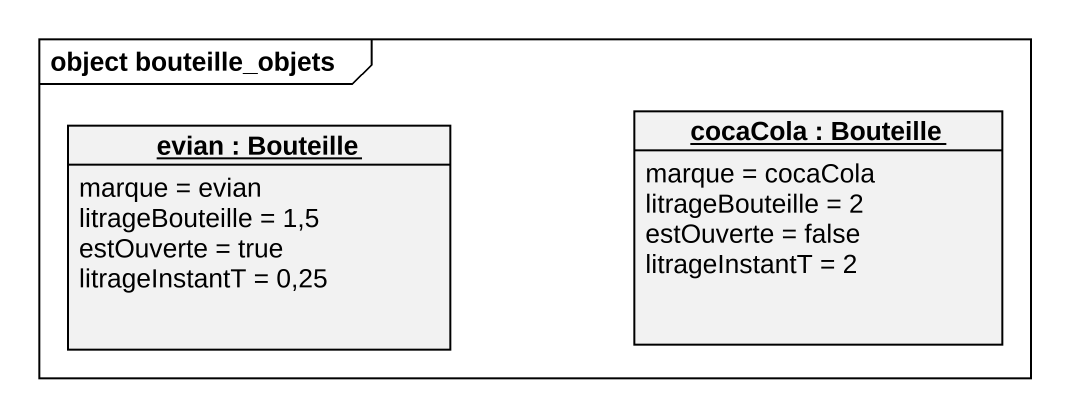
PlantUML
@startuml
mainframe object bouteille_objets
hide circle
hide empty members
object "evian : Bouteille" as evian {
  marque = evian
  litrageBouteille = 1,5
  estOuverte = true
  litrageInstantT = 0,25
}
object "cocaCola : Bouteille" as cocaCola {
  marque = cocaCola
  litrageBouteille = 2
  estOuverte = false
  litrageInstantT = 2
}
@enduml
